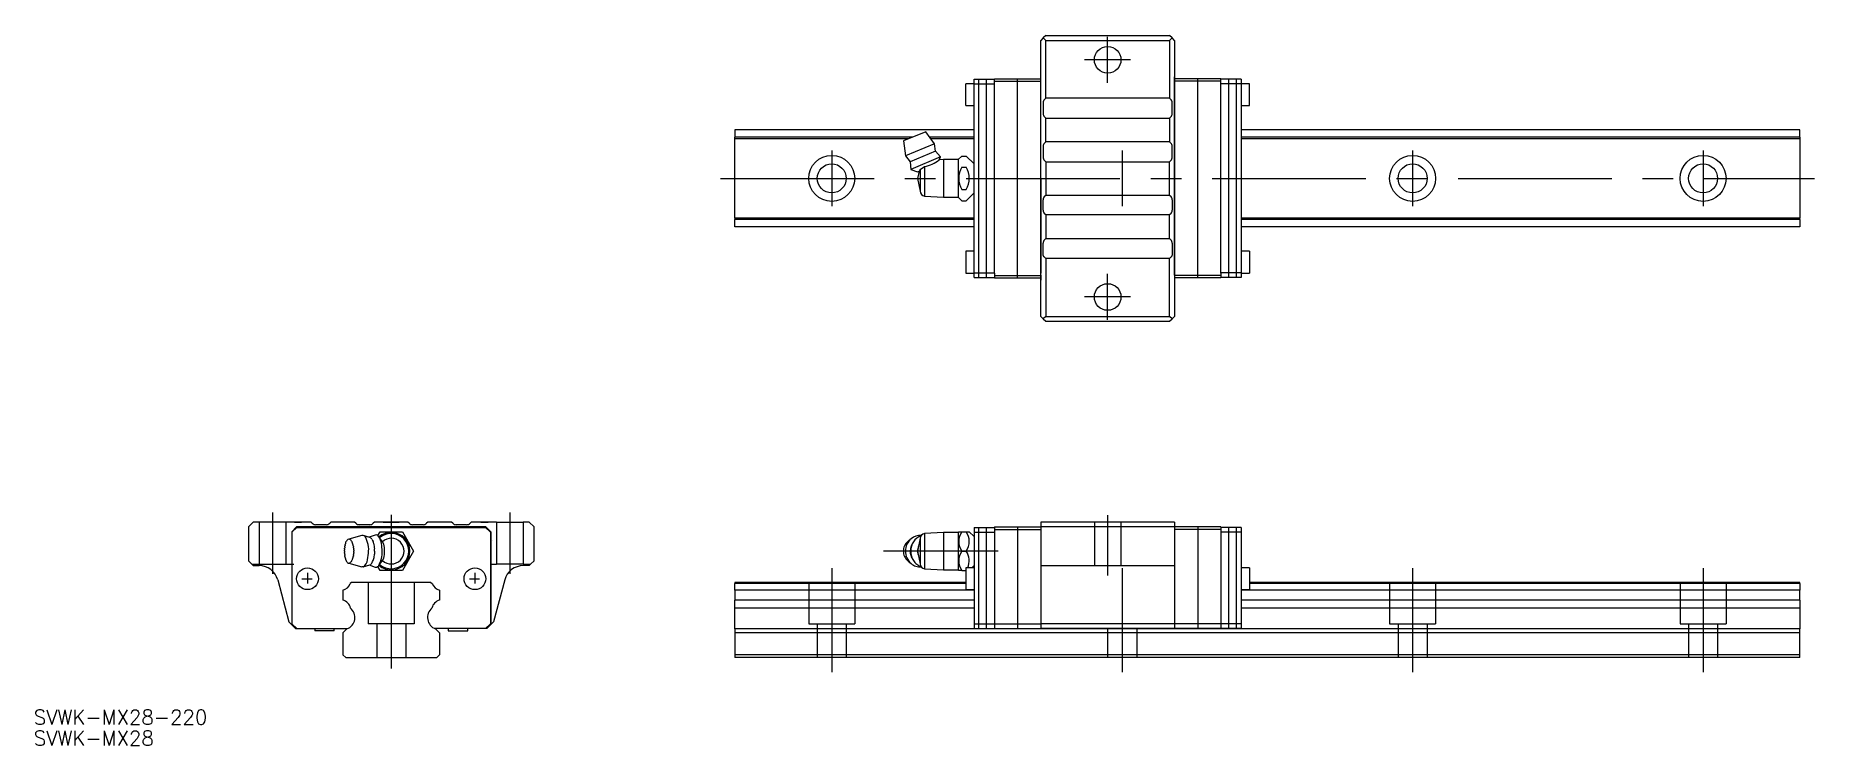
# Model space of a CAD drawing. Extents: x -73 to 294, y -18 to 128.
import ezdxf

# ---------------------------------------------------------------- set-up
doc = ezdxf.new("R2010")
doc.units = 0
doc.linetypes.add('CENTER', pattern=[50.8, 31.75, -6.35, 6.35, -6.35])
doc.linetypes.add('DASHED', pattern=[19.05, 12.7, -6.35])
doc.layers.get('0').update_dxf_attribs({"linetype": 'CONTINUOUS'})
doc.layers.add('CENTER', color=1, linetype='CENTER')
doc.styles.get("Standard").update_dxf_attribs({"font": 'txt.shx', "height": 3, "bigfont": 'bigfont.shx'})

msp = doc.modelspace()

# ---------------------------------------------------------------- linework, layer by layer
at = {"color": 7, "linetype": 'CONTINUOUS'}
for p, q in [((134.699999, 128), (134.199999, 127.5)), ((134.199999, 70.5), (134.199999, 127.5)), ((135.199999, 128.5), (134.699999, 128)), ((135.199999, 127.5), (134.699999, 128)), ((135.199999, 128.5), (160.799999, 128.5)), ((135.199999, 127.5), (160.799999, 127.5)), ((135.199999, 115.55), (135.199999, 127.5)), ((161.299999, 128), (160.799999, 128.5)), ((161.299999, 128), (160.799999, 127.5)), ((160.799999, 127.5), (160.799999, 115.55)), ((161.799999, 127.5), (161.299999, 128)), ((161.799999, 127.5), (161.799999, 70.5)), ((118.699999, 114.050001), (118.699999, 118.550001)), ((120.399999, 118.550001), (118.699999, 118.550001)), ((120.399999, 78.5), (120.399999, 119.5)), ((120.399999, 119.5), (124.599999, 119.5)), ((120.399999, 118.5), (124.599999, 118.5)), ((121.399999, 78.5), (121.399999, 119.5)), ((122.999999, 78.5), (122.999999, 119.5)), ((124.599999, 119.55), (134.199999, 119.55)), ((124.599999, 118.55), (124.599999, 119.55)), ((124.599999, 119.05), (134.199999, 119.05)), ((124.599999, 79.45), (124.599999, 118.55)), ((129.399999, 78.45), (129.399999, 119.55)), ((134.199999, 118.999999), (134.199999, 119.999999)), ((134.199999, 118.55), (134.199999, 119.599999)), ((134.199999, 79.000001), (134.199999, 118.999999)), ((134.199999, 99), (134.199999, 118.55)), ((134.199999, 99), (134.199999, 118.55)), ((161.799999, 118.999999), (161.799999, 119.999999)), ((161.799999, 119.599999), (161.799999, 118.55)), ((171.399999, 119.55), (161.799999, 119.55)), ((171.399999, 119.05), (161.799999, 119.05)), ((161.799999, 79.000001), (161.799999, 118.999999)), ((161.799999, 118.55), (161.799999, 99)), ((161.799999, 99), (161.799999, 118.55)), ((166.599999, 78.45), (166.599999, 119.55)), ((171.399999, 118.55), (171.399999, 119.55)), ((175.599999, 119.5), (171.399999, 119.5)), ((171.399999, 79.45), (171.399999, 118.55)), ((175.599999, 118.5), (171.399999, 118.5)), ((172.999999, 78.5), (172.999999, 119.5)), ((174.599999, 78.5), (174.599999, 119.5)), ((175.599999, 119.5), (175.599999, 78.5)), ((177.299999, 118.550001), (175.599999, 118.550001)), ((177.299999, 114.050001), (177.299999, 118.550001)), ((118.699999, 114.050001), (120.399999, 114.050001)), ((134.651204, 114.634854), (134.649999, 114.585786)), ((134.649999, 114.585786), (134.649999, 112.414214)), ((134.654814, 114.683804), (134.651204, 114.634854)), ((134.660822, 114.732517), (134.654814, 114.683804)), ((134.669214, 114.780877), (134.660822, 114.732517)), ((134.679968, 114.828767), (134.669214, 114.780877)), ((134.693059, 114.876071), (134.679968, 114.828767)), ((134.708455, 114.922676), (134.693059, 114.876071)), ((134.726119, 114.96847), (134.708455, 114.922676)), ((134.74601, 115.013342), (134.726119, 114.96847)), ((134.768078, 115.057183), (134.74601, 115.013342)), ((134.79227, 115.099889), (134.768078, 115.057183)), ((134.818529, 115.141357), (134.79227, 115.099889)), ((134.846791, 115.181486), (134.818529, 115.141357)), ((134.876989, 115.22018), (134.846791, 115.181486)), ((134.909048, 115.257345), (134.876989, 115.22018)), ((134.942892, 115.292893), (134.909048, 115.257345)), ((135.199999, 115.55), (134.942892, 115.292893)), ((160.799999, 115.55), (135.199999, 115.55)), ((161.057106, 115.292893), (160.799999, 115.55)), ((161.09095, 115.257345), (161.057106, 115.292893)), ((161.123009, 115.22018), (161.09095, 115.257345)), ((161.153207, 115.181486), (161.123009, 115.22018)), ((161.181469, 115.141357), (161.153207, 115.181486)), ((161.207728, 115.099889), (161.181469, 115.141357)), ((161.23192, 115.057183), (161.207728, 115.099889)), ((161.253988, 115.013342), (161.23192, 115.057183)), ((161.273879, 114.96847), (161.253988, 115.013342)), ((161.291543, 114.922676), (161.273879, 114.96847)), ((161.306939, 114.876071), (161.291543, 114.922676)), ((161.32003, 114.828767), (161.306939, 114.876071)), ((161.330784, 114.780877), (161.32003, 114.828767)), ((161.339176, 114.732517), (161.330784, 114.780877)), ((161.345184, 114.683804), (161.339176, 114.732517)), ((161.348794, 114.634854), (161.345184, 114.683804)), ((161.349999, 114.585786), (161.348794, 114.634854)), ((161.349999, 112.414214), (161.349999, 114.585786)), ((175.599999, 114.050001), (177.299999, 114.050001)), ((134.942892, 111.707107), (135.199999, 111.45)), ((135.199999, 111.45), (160.799999, 111.45)), ((135.199999, 106.55), (135.199999, 111.45)), ((160.799999, 111.45), (161.057106, 111.707107)), ((160.799999, 111.45), (160.799999, 106.55)), ((120.399999, 109.000001), (70.999999, 109.000001)), ((70.999999, 109.000001), (70.999999, 107.483289)), ((107.617087, 107.483289), (70.999999, 107.483289)), ((70.999999, 107.2), (70.999999, 107.483289)), ((106.933167, 107.2), (70.999999, 107.2)), ((70.999999, 90.8), (70.999999, 107.2)), ((110.412474, 108.641176), (105.793076, 106.727759)), ((105.793076, 106.727759), (106.238978, 103.665281)), ((112.262672, 106.160377), (110.412474, 108.641176)), ((120.399999, 107.483289), (111.276035, 107.483289)), ((120.399999, 107.2), (111.487314, 107.2)), ((290.999999, 109.000001), (175.599999, 109.000001)), ((290.999999, 107.483289), (175.599999, 107.483289)), ((290.999999, 107.2), (175.599999, 107.2)), ((290.999999, 107.483289), (290.999999, 109.000001)), ((290.999999, 107.483289), (290.999999, 107.2)), ((290.999999, 107.2), (290.999999, 90.8)), ((112.262672, 106.160377), (106.238978, 103.665281)), ((106.238978, 103.665281), (107.205652, 102.442102)), ((112.444049, 104.611917), (107.205652, 102.442102)), ((113.484633, 103.419353), (107.313118, 100.863028)), ((112.444049, 104.611917), (112.262672, 106.160377)), ((113.484633, 103.419353), (112.444049, 104.611917)), ((113.206563, 102.822099), (113.484633, 103.419353)), ((117.843801, 103.618802), (117.099999, 102.875)), ((117.843801, 103.618802), (118.781197, 103.618802)), ((120.399999, 102), (118.781197, 103.618802)), ((134.649999, 105.585786), (134.649999, 103.414214)), ((135.199999, 106.55), (134.942892, 106.292893)), ((160.799999, 106.55), (135.199999, 106.55)), ((161.057106, 106.292893), (160.799999, 106.55)), ((161.349999, 103.414214), (161.349999, 105.585786)), ((107.205652, 102.442102), (107.313118, 100.863028)), ((107.313118, 100.863028), (108.70283, 100.356273)), ((109.038567, 100.49534), (108.699999, 99)), ((108.70283, 100.356273), (109.178366, 100.553247)), ((109.178366, 100.553247), (109.299999, 100.813088)), ((109.299999, 100.813088), (110.181992, 101.450753)), ((109.299999, 100.813088), (109.299999, 96.35)), ((110.181992, 101.450753), (110.181992, 95.356987)), ((113.206563, 102.822099), (113.206061, 102.822069)), ((113.206342, 102.821624), (113.206563, 102.822099)), ((114.099999, 102.875), (113.206563, 102.822099)), ((114.099999, 102.875), (114.099999, 95.125)), ((117.099999, 102.875), (114.099999, 102.875)), ((117.099999, 102.875), (117.099999, 95.125)), ((117.843801, 101.309401), (118.781197, 101.309401)), ((134.942892, 102.707107), (135.199999, 102.45)), ((135.199999, 102.45), (135.199999, 95.55)), ((135.199999, 102.45), (160.799999, 102.45)), ((135.199999, 100.65), (135.199999, 97.35)), ((160.799999, 102.45), (161.057106, 102.707107)), ((160.799999, 95.55), (160.799999, 102.45)), ((160.799999, 97.35), (160.799999, 100.65)), ((108.699999, 99), (109.299999, 96.35)), ((117.843801, 96.690599), (118.781197, 96.690599)), ((118.781197, 94.381198), (120.399999, 96)), ((134.199999, 79.45), (134.199999, 99)), ((134.199999, 99), (134.199999, 79.45)), ((134.942892, 95.292893), (135.199999, 95.55)), ((135.199999, 95.55), (160.799999, 95.55)), ((160.799999, 95.55), (161.057106, 95.292893)), ((161.799999, 99), (161.799999, 79.45)), ((161.799999, 99), (161.799999, 79.45)), ((110.181992, 95.356987), (114.099999, 95.125)), ((114.099999, 95.125), (117.099999, 95.125)), ((117.099999, 95.125), (117.843801, 94.381198)), ((117.843801, 94.381198), (118.781197, 94.381198)), ((134.649999, 92.414214), (134.649999, 94.585786)), ((161.349999, 94.585786), (161.349999, 92.414214)), ((120.399999, 90.8), (70.999999, 90.8)), ((70.999999, 90.8), (70.999999, 90.516711)), ((120.399999, 90.516711), (70.999999, 90.516711)), ((70.999999, 88.999999), (70.999999, 90.516711)), ((120.399999, 88.999999), (70.999999, 88.999999)), ((135.199999, 91.45), (134.942892, 91.707107)), ((160.799999, 91.45), (135.199999, 91.45)), ((135.199999, 91.45), (135.199999, 86.55)), ((161.057106, 91.707107), (160.799999, 91.45)), ((160.799999, 86.55), (160.799999, 91.45)), ((290.999999, 90.8), (175.599999, 90.8)), ((290.999999, 90.516711), (175.599999, 90.516711)), ((290.999999, 88.999999), (175.599999, 88.999999)), ((290.999999, 90.516711), (290.999999, 90.8)), ((290.999999, 90.516711), (290.999999, 88.999999)), ((134.649999, 83.414214), (134.649999, 85.585786)), ((134.942892, 86.292893), (135.199999, 86.55)), ((135.199999, 86.55), (160.799999, 86.55)), ((160.799999, 86.55), (161.057106, 86.292893)), ((161.349999, 85.585786), (161.349999, 83.414214)), ((120.399999, 83.949999), (118.699999, 83.949999)), ((118.699999, 83.949999), (118.699999, 79.449999)), ((134.651204, 83.365146), (134.649999, 83.414214)), ((134.654814, 83.316196), (134.651204, 83.365146)), ((134.660822, 83.267483), (134.654814, 83.316196)), ((134.669214, 83.219123), (134.660822, 83.267483)), ((134.679968, 83.171233), (134.669214, 83.219123)), ((134.693059, 83.123929), (134.679968, 83.171233)), ((134.708455, 83.077324), (134.693059, 83.123929)), ((134.726119, 83.03153), (134.708455, 83.077324)), ((134.74601, 82.986658), (134.726119, 83.03153)), ((134.768078, 82.942817), (134.74601, 82.986658)), ((134.79227, 82.900111), (134.768078, 82.942817)), ((134.818529, 82.858643), (134.79227, 82.900111)), ((134.846791, 82.818514), (134.818529, 82.858643)), ((134.876989, 82.77982), (134.846791, 82.818514)), ((134.909048, 82.742655), (134.876989, 82.77982)), ((134.942892, 82.707107), (134.909048, 82.742655)), ((135.199999, 82.45), (134.942892, 82.707107)), ((160.799999, 82.45), (135.199999, 82.45)), ((135.199999, 82.45), (135.199999, 70.5)), ((161.057106, 82.707107), (160.799999, 82.45)), ((160.799999, 70.5), (160.799999, 82.45)), ((161.09095, 82.742655), (161.057106, 82.707107)), ((161.123009, 82.77982), (161.09095, 82.742655)), ((161.153207, 82.818514), (161.123009, 82.77982)), ((161.181469, 82.858643), (161.153207, 82.818514)), ((161.207728, 82.900111), (161.181469, 82.858643)), ((161.23192, 82.942817), (161.207728, 82.900111)), ((161.253988, 82.986658), (161.23192, 82.942817)), ((161.273879, 83.03153), (161.253988, 82.986658)), ((161.291543, 83.077324), (161.273879, 83.03153)), ((161.306939, 83.123929), (161.291543, 83.077324)), ((161.32003, 83.171233), (161.306939, 83.123929)), ((161.330784, 83.219123), (161.32003, 83.171233)), ((161.339176, 83.267483), (161.330784, 83.219123)), ((161.345184, 83.316196), (161.339176, 83.267483)), ((161.348794, 83.365146), (161.345184, 83.316196)), ((161.349999, 83.414214), (161.348794, 83.365146)), ((177.299999, 83.949999), (175.599999, 83.949999)), ((177.299999, 83.949999), (177.299999, 79.449999)), ((118.699999, 79.449999), (120.399999, 79.449999)), ((120.399999, 79.5), (124.599999, 79.5)), ((120.399999, 78.5), (124.599999, 78.5)), ((124.599999, 79.45), (124.599999, 78.45)), ((124.599999, 78.95), (134.199999, 78.95)), ((124.599999, 78.45), (134.199999, 78.45)), ((134.199999, 78.400001), (134.199999, 79.45)), ((134.199999, 79.000001), (134.199999, 78.000001)), ((161.799999, 79.45), (161.799999, 78.400001)), ((161.799999, 79.000001), (161.799999, 78.000001)), ((171.399999, 78.95), (161.799999, 78.95)), ((171.399999, 78.45), (161.799999, 78.45)), ((175.599999, 79.5), (171.399999, 79.5)), ((171.399999, 79.45), (171.399999, 78.45)), ((175.599999, 78.5), (171.399999, 78.5)), ((175.599999, 79.449999), (177.299999, 79.449999)), ((134.199999, 70.5), (134.699999, 70)), ((135.199999, 70.5), (134.699999, 70)), ((134.699999, 70), (135.199999, 69.5)), ((135.199999, 70.5), (160.799999, 70.5)), ((161.299999, 70), (160.799999, 70.5)), ((160.799999, 69.5), (161.299999, 70)), ((161.299999, 70), (161.799999, 70.5)), ((135.199999, 69.5), (160.799999, 69.5)), ((-28.5, 28), (-29.5, 27)), ((-29.5, 27), (-29.5, 20)), ((-27.25, 28), (-28.5, 28)), ((-21.75, 28), (-27.25, 28)), ((-16.55, 28), (-21.75, 28)), ((-19.55, 27), (-20.55, 26)), ((-20.55, 26), (-20.55, 7)), ((-19.5, 26.9), (-20.5, 25.9)), ((-19.5, 26.9), (-20.5, 25.9)), ((-20.5, 25.9), (-20.5, 16.300001)), ((-20.5, 25.9), (-20.5, 18.800001)), ((-19.999999, 28), (-18.5, 28)), ((19.55, 27), (-19.55, 27)), ((0, 26.9), (-19.5, 26.9)), ((-19.5, 26.9), (0, 26.9)), ((-16.292893, 27.742893), (-16.55, 28)), ((-13.414214, 27.45), (-15.585786, 27.45)), ((-12.45, 28), (-12.707107, 27.742893)), ((-7.55, 28), (-12.45, 28)), ((-7.292893, 27.742893), (-7.55, 28)), ((-4.414214, 27.45), (-6.585786, 27.45)), ((-3.45, 28), (-3.707107, 27.742893)), ((3.45, 28), (-3.45, 28)), ((-2.772615, 25.19769), (-2.309401, 26.000001)), ((-2.309401, 26.000001), (2.309401, 26.000001)), ((-1.65, 28), (1.65, 28)), ((1.65, 28), (-1.65, 28)), ((19.5, 26.9), (0, 26.9)), ((0, 26.9), (19.5, 26.9)), ((0, 26.9), (19.5, 26.9)), ((2.309401, 26.000001), (4.618802, 22.000001)), ((3.707107, 27.742893), (3.45, 28)), ((6.585786, 27.45), (4.414214, 27.45)), ((7.55, 28), (7.292893, 27.742893)), ((12.45, 28), (7.55, 28)), ((12.707107, 27.742893), (12.45, 28)), ((15.585786, 27.45), (13.414214, 27.45)), ((16.55, 28), (16.292893, 27.742893)), ((21.75, 28), (16.55, 28)), ((18.5, 28), (19.999999, 28)), ((19.5, 26.9), (20.5, 25.9)), ((19.5, 26.9), (20.5, 25.9)), ((19.5, 26.9), (20.5, 25.9)), ((19.55, 27), (20.55, 26)), ((20.5, 25.9), (20.5, 16.300001)), ((20.5, 25.9), (20.5, 18.800001)), ((20.5, 25.9), (20.5, 18.800001)), ((20.55, 26), (20.55, 7)), ((21.75, 28), (27.25, 28)), ((28.5, 28), (27.25, 28)), ((29.5, 27), (28.5, 28)), ((29.5, 20), (29.5, 27)), ((114.099999, 25.875001), (110.181991, 25.643014)), ((117.099999, 25.875001), (114.099999, 25.875001)), ((114.099999, 25.875001), (114.099999, 18.125001)), ((117.224999, 26.000001), (117.099999, 25.875001)), ((117.099999, 25.875001), (117.099999, 18.125001)), ((117.224999, 26.000001), (117.843801, 26.000001)), ((117.843801, 26.000001), (118.781197, 26.000001)), ((118.781197, 26.000001), (119.399999, 26.000001)), ((120.399999, 25.000001), (119.399999, 26.000001)), ((120.399999, 26.9), (124.599999, 26.9)), ((120.399999, 26.9), (120.399999, 6)), ((120.399999, 25.9), (124.599999, 25.9)), ((121.399999, 6), (121.399999, 26.9)), ((122.999999, 6), (122.999999, 26.9)), ((124.599999, 27), (134.199999, 27)), ((124.599999, 27), (124.599999, 26)), ((124.599999, 26.5), (134.199999, 26.5)), ((124.599999, 26), (124.599999, 7)), ((129.399999, 27), (129.399999, 6)), ((161.799999, 28), (134.199999, 28)), ((134.199999, 28), (134.199999, 27)), ((134.199999, 27), (134.199999, 20.500001)), ((161.799999, 27), (134.199999, 27)), ((161.799999, 28), (161.799999, 27)), ((171.399999, 27), (161.799999, 27)), ((161.799999, 27), (161.799999, 20.500001)), ((171.399999, 26.5), (161.799999, 26.5)), ((166.599999, 27), (166.599999, 6)), ((171.399999, 27), (171.399999, 26)), ((175.599999, 26.9), (171.399999, 26.9)), ((171.399999, 26), (171.399999, 7)), ((175.599999, 25.9), (171.399999, 25.9)), ((172.999999, 6), (172.999999, 26.9)), ((174.599999, 6), (174.599999, 26.9)), ((175.599999, 26.9), (175.599999, 6)), ((-6.04374, 25.242003), (-8.784859, 24.486199)), ((-5.766417, 25.237472), (-6.04374, 25.242003)), ((-4.399685, 24.815409), (-5.766417, 25.237472)), ((-3.319433, 25.307365), (-4.539195, 24.858492)), ((-2.1413, 24.42114), (-2.56411, 24.980199)), ((-1.813088, 23.932671), (-2.141316, 24.421161)), ((-1.553247, 23.432234), (-1.813088, 23.932671)), ((107.408776, 24.579204), (106.69016, 23.977918)), ((109.299999, 24.650001), (108.699999, 22.000001)), ((109.299999, 24.650001), (109.299999, 19.350001)), ((110.181991, 25.643014), (110.181991, 18.356988)), ((-29.5, 20), (-28.8, 19.3)), ((-28.8, 19.3), (-27.25, 19.3)), ((-28.8, 19.3), (-28.5, 19)), ((-28.5, 19), (-27.302647, 19)), ((-27.25, 19.3), (-21.75, 19.3)), ((-21.75, 19.3), (-20.1, 19.3)), ((-8.784859, 19.513803), (-6.04374, 18.757999)), ((-5.765676, 18.762759), (-6.04374, 18.757999)), ((-5.766417, 18.76253), (-4.399685, 19.184593)), ((-4.539195, 19.14151), (-3.319433, 18.692637)), ((-2.309401, 18.000001), (-2.772747, 18.802539)), ((-2.56411, 19.019803), (-2.141213, 19.578977)), ((-2.141286, 19.57888), (-1.813088, 20.067331)), ((-1.813088, 20.067331), (-1.553247, 20.567768)), ((4.618802, 22.000001), (2.309401, 18.000001)), ((20.55, 19.3), (21.75, 19.3)), ((27.25, 19.3), (21.75, 19.3)), ((27.25, 19.3), (28.8, 19.3)), ((28.5, 19), (27.302647, 19)), ((28.8, 19.3), (28.5, 19)), ((28.8, 19.3), (29.5, 20)), ((108.699999, 22.000001), (109.299999, 19.350001)), ((117.843801, 22.000001), (118.781197, 22.000001)), ((118.699999, 18.550001), (118.699999, 14.050001)), ((120.399999, 18.550001), (118.699999, 18.550001)), ((119.949999, 18.550001), (120.399999, 19.000001)), ((134.199999, 20.500001), (134.199999, 7)), ((134.199999, 19), (161.799999, 19)), ((161.799999, 20.500001), (161.799999, 7)), ((177.299999, 18.550001), (175.599999, 18.550001)), ((177.299999, 18.550001), (177.299999, 14.050001)), ((-23.438944, 16.035276), (-21.116026, 7.366027)), ((-20.5, 16.300001), (-20.5, 7)), ((-8.2, 15.500003), (-8.483289, 15.336446)), ((8.2, 15.500003), (-8.2, 15.500003)), ((2.309401, 18.000001), (-2.309401, 18.000001)), ((8.2, 15.500003), (8.483289, 15.336446)), ((20.5, 16.300001), (20.5, 7)), ((23.438944, 16.035276), (21.116026, 7.366027)), ((118.699999, 15.500003), (70.999999, 15.500003)), ((70.999999, 15.500003), (70.999999, 15.336446)), ((118.699999, 15.336446), (70.999999, 15.336446)), ((70.999999, 13.937693), (70.999999, 15.336446)), ((110.181991, 18.356988), (114.099999, 18.125001)), ((114.099999, 18.125001), (117.099999, 18.125001)), ((117.099999, 18.125001), (117.224999, 18.000001)), ((117.843801, 18.000001), (117.224999, 18.000001)), ((117.843801, 18.000001), (118.699999, 18.000001)), ((290.999999, 15.500003), (177.299999, 15.500003)), ((290.999999, 15.336446), (177.299999, 15.336446)), ((290.999999, 15.336446), (290.999999, 15.500003)), ((290.999999, 15.336446), (290.999999, 13.937693)), ((-20.5, 13.800001), (-20.5, 7)), ((-10.000001, 13.937693), (-10.000001, 11.862007)), ((10.000001, 13.937693), (10.000001, 11.862007)), ((20.5, 13.800001), (20.5, 7)), ((20.5, 13.800001), (20.5, 7)), ((120.399999, 13.937693), (70.999999, 13.937693)), ((70.999999, 13.937693), (70.999999, 11.862007)), ((120.399999, 11.862007), (70.999999, 11.862007)), ((70.999999, 10.241331), (70.999999, 11.862007)), ((118.699999, 14.050001), (120.399999, 14.050001)), ((175.599999, 14.050001), (177.299999, 14.050001)), ((290.999999, 13.937693), (175.599999, 13.937693)), ((290.999999, 11.862007), (175.599999, 11.862007)), ((290.999999, 11.862007), (290.999999, 13.937693)), ((290.999999, 11.862007), (290.999999, 10.241331)), ((-21.116026, 7.366027), (-20.1, 6.350001)), ((21.116026, 7.366027), (20.1, 6.350001)), ((120.399999, 10.241331), (70.999999, 10.241331)), ((70.999999, 5.948332), (70.999999, 10.241331)), ((290.999999, 10.241331), (175.599999, 10.241331)), ((290.999999, 10.241331), (290.999999, 5.948332)), ((-19.749999, 6), (-20.749999, 7)), ((-20.749999, 7), (-19.749999, 6)), ((-20.55, 7), (-19.55, 6)), ((-20.5, 7), (-19.5, 6)), ((-20.5, 7), (-19.5, 6)), ((-20.1, 6.350001), (-19.749999, 6)), ((-19.749999, 6), (-19.55, 6)), ((-19.55, 6), (-19.5, 6)), ((-19.5, 6), (-14.332589, 6)), ((-19.5, 6), (-14.332589, 6)), ((-15.8, 6), (-15.8, 5.5)), ((-11.8, 5.5), (-15.8, 5.5)), ((-14.332589, 6), (-10.415218, 6)), ((-14.332589, 6), (-10.415218, 6)), ((-11.8, 5.5), (-11.8, 6)), ((-10.415218, 6), (-9.020198, 6)), ((-10.415218, 6), (-9.020198, 6)), ((-9.151667, 5.948332), (-10.000001, 5.099998)), ((-10.000001, 5.099998), (-10.000001, 0.6)), ((10.415218, 6), (9.020198, 6)), ((10.415218, 6), (9.020198, 6)), ((10.415218, 6), (9.020198, 6)), ((9.151667, 5.948332), (10.000001, 5.099998)), ((10.000001, 5.099998), (10.000001, 0.6)), ((14.332589, 6), (10.415218, 6)), ((14.332589, 6), (10.415218, 6)), ((14.332589, 6), (10.415218, 6)), ((11.8, 6), (11.8, 5.5)), ((11.8, 5.5), (15.8, 5.5)), ((19.5, 6), (14.332589, 6)), ((19.5, 6), (14.332589, 6)), ((19.5, 6), (14.332589, 6)), ((15.8, 5.5), (15.8, 6)), ((20.5, 7), (19.5, 6)), ((20.5, 7), (19.5, 6)), ((20.5, 7), (19.5, 6)), ((19.55, 6), (19.5, 6)), ((20.55, 7), (19.55, 6)), ((19.749999, 6), (19.55, 6)), ((20.749999, 7), (19.749999, 6)), ((20.749999, 7), (19.749999, 6)), ((19.749999, 6), (20.1, 6.350001)), ((290.999999, 5.948332), (70.999999, 5.948332)), ((70.999999, 5.948332), (70.999999, 5.099998)), ((290.999999, 5.099998), (70.999999, 5.099998)), ((70.999999, 5.099998), (70.999999, 0.6)), ((120.399999, 7), (124.599999, 7)), ((120.399999, 6), (124.599999, 6)), ((124.599999, 7), (134.199999, 7)), ((124.599999, 7), (124.599999, 6)), ((124.599999, 6), (134.199999, 6)), ((161.799999, 7), (134.199999, 7)), ((134.199999, 7), (134.199999, 6)), ((161.799999, 6), (134.199999, 6)), ((171.399999, 7), (161.799999, 7)), ((161.799999, 7), (161.799999, 6)), ((171.399999, 6), (161.799999, 6)), ((175.599999, 7), (171.399999, 7)), ((171.399999, 7), (171.399999, 6)), ((175.599999, 6), (171.399999, 6)), ((290.999999, 5.099998), (290.999999, 5.948332)), ((290.999999, 0.6), (290.999999, 5.099998)), ((-9.400001, 0), (-10.000001, 0.6)), ((-9.400001, 0), (9.400001, 0)), ((10.000001, 0.6), (9.400001, 0)), ((290.999999, 0.6), (70.999999, 0.6)), ((70.999999, 0.6), (70.999999, 0)), ((290.999999, 0), (70.999999, 0)), ((290.999999, 0), (290.999999, 0.6))]:
    msp.add_line(p, q, dxfattribs=at)
at = {"color": 3, "linetype": 'DASHED'}
for p, q in [((-27.25, 28), (-27.25, 19.3)), ((-21.75, 28), (-21.75, 19.3)), ((21.75, 28), (21.75, 19.3)), ((27.25, 28), (27.25, 19.3)), ((145.249996, 28), (145.249996, 19)), ((150.749996, 28), (150.749996, 19)), ((-4.75, 15.500003), (-4.75, 7)), ((4.75, 15.500003), (4.75, 7)), ((86.249999, 15.5), (86.249999, 7)), ((95.749999, 15.5), (95.749999, 7)), ((206.249999, 15.5), (206.249999, 7)), ((215.749999, 15.5), (215.749999, 7)), ((266.249999, 15.5), (266.249999, 7)), ((275.749999, 15.5), (275.749999, 7)), ((4.75, 7), (-4.75, 7)), ((-3, 7), (-3, 0)), ((3, 7), (3, 0)), ((86.249999, 7), (95.749999, 7)), ((87.999999, 7), (87.999999, 0)), ((93.999999, 7), (93.999999, 0)), ((147.999999, 5.948332), (147.999999, 0)), ((153.999999, 5.948332), (153.999999, 0)), ((206.249999, 7), (215.749999, 7)), ((207.999999, 7), (207.999999, 0)), ((213.999999, 7), (213.999999, 0)), ((266.249999, 7), (275.749999, 7)), ((267.999999, 7), (267.999999, 0)), ((273.999999, 7), (273.999999, 0))]:
    msp.add_line(p, q, dxfattribs=at)
at = {"color": 7, "linetype": 'CONTINUOUS'}
for centre, radius in [((147.999999, 123.5), 2.75), ((90.999999, 99), 4.75), ((210.999999, 99), 4.75), ((270.999999, 99), 4.75), ((90.999999, 99), 3), ((210.999999, 99), 3), ((270.999999, 99), 3), ((147.999999, 74.5), 2.75), ((-17.300001, 16.300001), 2.25), ((17.300001, 16.300001), 2.25)]:
    msp.add_circle(centre, radius, dxfattribs=at)
for centre, radius, start, end in [((135.649999, 112.414214), 1, 180, 225), ((160.349999, 112.414214), 1, 315, 0), ((135.649999, 105.585786), 1, 135, 180), ((135.649999, 103.414214), 1, 180, 225), ((160.349999, 105.585786), 1, 0, 45), ((160.349999, 103.414214), 1, 315, 0), ((108.784237, 108.554665), 7.240116, 281.131236, 307.648003), ((121.845284, 99), 4.620086, 150.009194, 209.990806), ((114.781175, 99), 4.618821, 330.000138, 29.999862), ((110.299999, 96.35), 1, 180, 263.222886), ((135.649999, 94.585786), 1, 135, 180), ((135.649999, 92.414214), 1, 180, 225), ((160.349999, 94.585786), 1, 0, 45), ((160.349999, 92.414214), 1, 315, 0), ((135.649999, 85.585786), 1, 135, 180), ((160.349999, 85.585786), 1, 0, 45), ((-15.585786, 28.45), 1, 225, 270), ((-13.414214, 28.45), 1, 270, 315), ((-6.585786, 28.45), 1, 225, 270), ((-4.414214, 28.45), 1, 270, 315), ((0, 22.000001), 3.875, 229.239253, 130.760747), ((4.414214, 28.45), 1, 225, 270), ((6.585786, 28.45), 1, 270, 315), ((13.414214, 28.45), 1, 225, 270), ((15.585786, 28.45), 1, 270, 315), ((120.767776, 24.000001), 3.542546, 145.627859, 214.372141), ((115.857222, 24.000001), 3.542546, 325.627859, 34.372141), ((-7.815976, 21.98969), 1.827235, 176.972416, 183.246873), ((-13.34663, 22.28221), 3.711149, 356.972416, 0.06159), ((-7.82122, 22.288149), 1.814264, 173.732955, 180.06159), ((-13.471453, 22.908652), 3.869939, 353.732955, 356.704696), ((-7.841072, 22.584469), 1.769768, 170.183611, 176.704696), ((-13.840448, 23.622508), 4.318749, 350.183611, 352.8665), ((-7.888095, 22.877569), 1.680037, 165.922941, 172.8665), ((-15.055126, 24.674753), 5.708887, 345.922941, 347.983489), ((-7.992904, 23.171504), 1.511551, 160.092176, 167.983489), ((-31.261412, 31.59818), 23.235818, 340.092176, 340.615829), ((-8.225807, 23.493215), 1.184042, 149.946163, 160.615829), ((-7.162749, 22.878126), 2.412222, 144.287057, 149.946163), ((-8.723798, 24.000388), 0.489633, 97.163906, 144.287057), ((-8.830649, 23.859542), 0.628327, 42.771286, 85.820863), ((-9.657886, 23.094282), 1.755246, 34.411274, 42.771286), ((-9.342798, 23.310118), 1.373322, 24.802843, 34.411274), ((-13.658505, 21.315722), 6.127577, 22.759123, 24.802843), ((-9.700417, 22.976227), 1.835289, 16.133904, 22.759123), ((-41.359035, 13.818138), 34.791908, 15.791332, 16.133904), ((-9.918432, 22.709795), 2.118171, 10.23661, 15.791332), ((23.122966, 28.676679), 31.457679, 190.23661, 190.606993), ((-10.043591, 22.465537), 2.28545, 5.541183, 10.606993), ((8.44708, 24.259401), 16.292033, 185.541183, 186.248286), ((-10.107512, 22.227904), 2.37344, 1.407971, 6.248286), ((5.826605, 22.619544), 13.565489, 181.407971, 182.253139), ((-10.126317, 21.991877), 2.399776, 357.476648, 2.253139), ((-6.182379, 24.241891), 1.079059, 21.027789, 67.283441), ((-25.74195, 16.722789), 22.034099, 18.651853, 21.027789), ((-8.854299, 22.423131), 4.210332, 354.232155, 18.651853), ((-4.986782, 23.553135), 1.392128, 55.067607, 65.056368), ((-4.5595, 24.164891), 0.645927, 25.474361, 55.067607), ((16.460555, 34.1794), 22.637824, 205.474361, 206.754214), ((-4.999864, 23.360479), 1.395456, 7.348267, 26.754214), ((21.437506, 26.769824), 25.26084, 187.348267, 189.747964), ((-5.242506, 22.186335), 1.810019, 354.091162, 9.747964), ((-3.139698, 24.829167), 0.51086, 60.817071, 110.599177), ((-3.370584, 24.415756), 0.984375, 34.987781, 60.817071), ((-5.20676, 23.130635), 3.225598, 7.352505, 34.987781), ((0, 22.000001), 3.643013, 229.005775, 130.994225), ((-24.05413, 20.698675), 22.229223, 3.356085, 7.352505), ((0, 22.000001), 2.65, 226.828535, 133.171465), ((-6.661791, 22.000001), 5.305517, 344.338613, 15.661387), ((20.5, 24.774695), 0.8, 307.979872, 308.682096), ((29, 24.524695), 0.8, 307.979872, 308.682187), ((108.542174, 21.986686), 2.749132, 156.369635, 179.722486), ((108.248926, 22.114988), 2.429045, 129.920177, 156.369635), ((109.685038, 22.012017), 3.446083, 155.892349, 180.199772), ((109.539443, 22.077168), 3.286576, 130.785155, 155.892349), ((110.341892, 21.988739), 3.136262, 141.446609, 179.794248), ((110.771576, 22.020743), 3.458522, 163.285436, 180.343625), ((109.257967, 22.403432), 2.855673, 85.154685, 130.785155), ((110.913096, 21.978246), 3.606286, 146.93569, 163.285436), ((110.500096, 22.247111), 3.11348, 109.689426, 146.93569), ((111.103658, 22.003353), 2.400815, 154.706779, 179.778144), ((110.299999, 24.650001), 1, 96.777114, 180), ((-27.302711, 14.999917), 4.000083, 15.000909, 89.999091), ((-13.350628, 21.675713), 3.716315, 0.161663, 3.246873), ((-7.822039, 21.691312), 1.812296, 180.161663, 186.498593), ((-13.486608, 21.046057), 3.888906, 3.540293, 6.498593), ((-7.843225, 21.395205), 1.765268, 183.540293, 190.081435), ((-13.883263, 20.321329), 4.369491, 7.427746, 10.081435), ((-7.892956, 21.102284), 1.671507, 187.427746, 194.414102), ((-15.228932, 19.216801), 5.902897, 12.418262, 14.414102), ((-8.003704, 20.807785), 1.495425, 192.418262, 200.413195), ((-42.960892, 7.798158), 35.804112, 20.072074, 20.413195), ((-8.249624, 20.481498), 1.151798, 200.072074, 211.120758), ((-7.475663, 20.948764), 2.055873, 211.120758, 217.888425), ((-8.722065, 19.978871), 0.476566, 217.888425, 242.118976), ((-8.766536, 19.894812), 0.381469, 242.118976, 267.259834), ((-8.818327, 20.110163), 0.597327, 273.22019, 298.700516), ((-8.814477, 20.103132), 0.589311, 298.700516, 314.972014), ((-9.525205, 20.814554), 1.594923, 314.972014, 324.40485), ((-9.312071, 20.661992), 1.332814, 324.40485, 334.405723), ((-13.177992, 22.513757), 5.619348, 334.405723, 336.646411), ((-9.680821, 21.003758), 1.810109, 336.646411, 343.386522), ((-35.484164, 28.702678), 28.737528, 343.386522, 343.802199), ((-9.90686, 21.272849), 2.102949, 343.802199, 349.405926), ((26.220817, 14.515606), 34.651227, 169.069305, 169.405926), ((-10.037197, 21.517946), 2.276762, 349.069305, 354.158469), ((8.81291, 19.589416), 16.671741, 173.467098, 174.158469), ((-10.104669, 21.755807), 2.369479, 353.467098, 358.317152), ((5.900885, 21.285569), 13.642982, 177.476648, 178.317152), ((-6.931571, 20.488321), 2.082517, 304.045358, 352.883837), ((-79.962339, 29.605706), 75.680205, 352.883837, 354.232155), ((-4.695376, 19.972631), 0.841688, 290.567313, 338.478172), ((-24.156667, 27.647204), 21.761557, 338.478172, 340.717707), ((-6.124403, 21.33865), 2.657619, 340.717707, 1.156033), ((1.467726, 21.491854), 4.936055, 174.091162, 181.156033), ((-3.124601, 19.590414), 0.918675, 257.755746, 277.707259), ((-3.033836, 18.919743), 0.24189, 277.707259, 306.309154), ((-2.056343, 17.589492), 1.408885, 120.565335, 126.309154), ((-3.057932, 19.285427), 0.560728, 300.565335, 331.724389), ((-8.048962, 21.970081), 6.22798, 331.724389, 345.935325), ((-6.972419, 21.700377), 5.118167, 345.935325, 3.356085), ((27.302711, 14.999917), 4.000083, 90.000909, 164.999091), ((108.419202, 21.987281), 2.626158, 179.722486, 204.185393), ((108.334757, 21.949356), 2.533588, 204.185393, 229.524924), ((109.800443, 22.012419), 3.561488, 180.199772, 203.708107), ((109.456527, 21.861392), 3.185872, 203.708107, 230.00208), ((138.095086, 56.824934), 48.380977, 229.524924, 230.634586), ((110.189113, 21.989287), 2.983481, 179.794248, 196.576692), ((111.07252, 22.022548), 3.759472, 180.343625, 196.027315), ((110.424563, 22.059374), 3.229141, 196.576692, 217.91309), ((109.306444, 21.682517), 2.952374, 230.00208, 251.862305), ((110.658182, 21.903525), 3.328377, 196.027315, 213.703826), ((110.684407, 21.921017), 3.359901, 213.703826, 231.004181), ((109.247251, 21.501821), 2.76223, 251.862305, 275.232801), ((110.395525, 21.564224), 2.900821, 231.004181, 250.999752), ((111.161655, 22.016425), 2.461711, 180.382258, 205.132627), ((110.299999, 19.350001), 1, 180, 263.222886), ((120.767776, 20.000001), 3.542546, 145.627859, 214.372141), ((115.857222, 20.000001), 3.542546, 335.838494, 34.372141), ((-10.4817, 15.9817), 2.1, 283.260601, 342.105592), ((10.4817, 15.9817), 2.1, 197.894408, 256.739399), ((-10.4817, 9.818), 2.1, 11.62973, 76.739399), ((10.4817, 9.818), 2.1, 103.260601, 168.37027), ((-10.000001, 8.299997), 2.5, 289.836269, 50.944281), ((10.000001, 8.299997), 2.5, 129.055719, 250.163731)]:
    msp.add_arc(centre, radius, start, end, dxfattribs=at)
at = {"layer": 'CENTER', "color": 1, "linetype": 'CENTER'}
for p, q in [((147.999999, 118.75), (147.999999, 128.25)), ((152.749999, 123.5), (143.249999, 123.5)), ((90.999999, 104.75), (90.999999, 93.25)), ((150.999999, 104.75), (150.999999, 93.25)), ((210.999999, 104.75), (210.999999, 93.25)), ((270.999999, 104.75), (270.999999, 93.25)), ((67.999999, 99), (293.999999, 99)), ((147.999999, 69.75), (147.999999, 79.25)), ((152.749999, 74.5), (143.249999, 74.5)), ((-24.5, 30), (-24.5, 17.3)), ((0, 29.467), (0, -2.252999)), ((24.5, 30), (24.5, 17.3)), ((147.999996, 29.46), (147.999996, 16.96)), ((90.999999, 18.5), (90.999999, -3)), ((125.409999, 22), (101.668999, 22)), ((150.999999, 18.5), (150.999999, -3)), ((210.999999, 18.5), (210.999999, -3)), ((270.999999, 18.5), (270.999999, -3)), ((-18.450001, 16.300001), (-16.350001, 16.300001)), ((-17.300001, 17.500001), (-17.300001, 15.300001)), ((16.150001, 16.300001), (18.250001, 16.300001)), ((17.300001, 17.500001), (17.300001, 15.300001))]:
    msp.add_line(p, q, dxfattribs=at)

# ---------------------------------------------------------------- texts
at = {"color": 7, "linetype": 'CONTINUOUS'}
for s, p in [('SVWK-MX28-220', (-73.849215, -13.815046)), ('SVWK-MX28', (-73.849215, -18.138305))]:
    msp.add_text(s, height=3, dxfattribs=at).set_placement(p)

doc.saveas('drawing.dxf')
